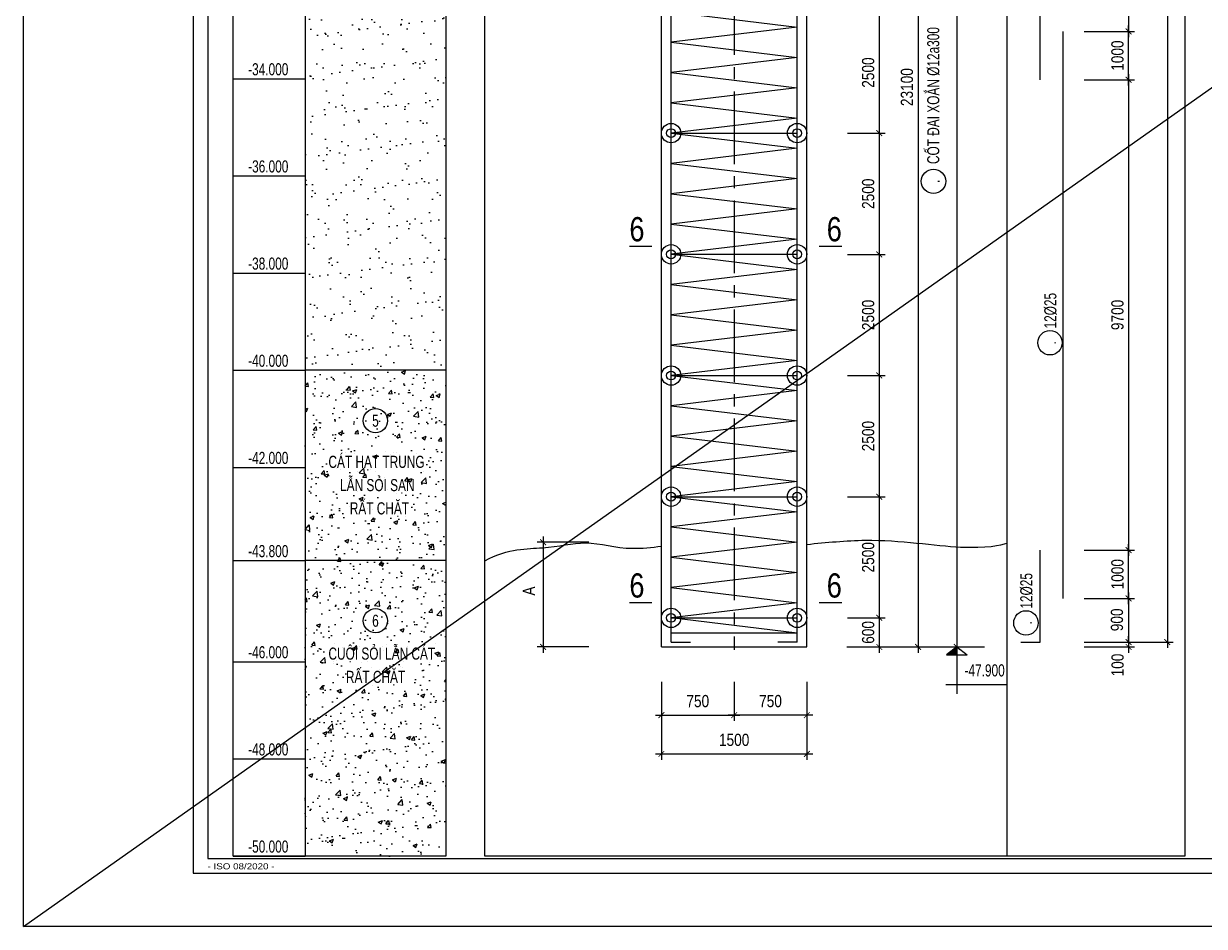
# Model space of a CAD drawing. Extents: x 171424 to 249266, y 74893 to 149166.
# Drawn here: x 193967 to 200056, y 74893 to 79549 of the extents above; entities that cross this region are included whole.
import ezdxf
from ezdxf.enums import TextEntityAlignment as Align

# ---------------------------------------------------------------- set-up
doc = ezdxf.new("R2010")
doc.units = 0
doc.header["$LTSCALE"] = 500
doc.header["$MEASUREMENT"] = 0
doc.header["$PDMODE"] = 3
doc.linetypes.add('CENTER2', pattern=[1.125, 0.75, -0.125, 0.125, -0.125])
doc.layers.get('0').update_dxf_attribs({"linetype": 'CONTINUOUS'})
doc.layers.get('DEFPOINTS').update_dxf_attribs({"linetype": 'CONTINUOUS'})
for name, color, linetype in [('01.CDC.AXIS', 160, 'CENTER2'), ('02.CDC.DIM', 1, 'CONTINUOUS'), ('03.CDC.BORDER', 3, 'CONTINUOUS'), ('05.CDC.STEEL', 4, 'CONTINUOUS'), ('06.CDC.TEXT', 2, 'CONTINUOUS'), ('10.CDC.HATCH', 9, 'CONTINUOUS'), ('11.CDC.NOTE', 8, 'CONTINUOUS'), ('CDC -TEXT KHUNG', 7, 'CONTINUOUS'), ('CDC-KHUNGTEN', 7, 'CONTINUOUS'), ('CDC.10.HATCH', 9, 'CONTINUOUS')]:
    doc.layers.add(name, color=color, linetype=linetype)
doc.layers.add('KCS_Plotter', color=11, linetype='CONTINUOUS', plot=False)
doc.styles.add('ARIAL', font='arial.ttf', dxfattribs={"width": 0.8})
doc.styles.add('KT CDC', font='arial.ttf', dxfattribs={"width": 0.85, "height": 200})
doc.dimstyles.new('DIM100-25', dxfattribs={"dimtxt": 63, "dimasz": 30, "dimexe": 30, "dimexo": 0, "dimgap": 25, "dimtad": 1, "dimdec": 0, "dimlfac": 4, "dimzin": 0, "dimdsep": 46, "dimtxsty": 'ARIAL', "dimblk": 'ARCHTICK', "dimblk1": 'ARCHTICK', "dimblk2": 'D', "dimcen": 0, "dimdle": 30, "dimclrd": 1, "dimclre": 1, "dimclrt": 2, "dimadec": 0, "dimazin": 0, "dimtfac": 1, "dimtdec": 0, "dimtix": 1, "dimtofl": 0, "dimtmove": 2, "dimatfit": 3, "dimldrblk": 'ARCHTICK', "dimfxl": 1, "dimtolj": 1, "dimtzin": 0, "dimarcsym": 0})
doc.dimstyles.new('DIM100-50', dxfattribs={"dimtxt": 63, "dimasz": 30, "dimexe": 30, "dimexo": 0, "dimgap": 40, "dimtad": 1, "dimdec": 0, "dimlfac": 2, "dimzin": 0, "dimdsep": 46, "dimtxsty": 'ARIAL', "dimblk": 'ARCHTICK', "dimcen": 0, "dimdle": 30, "dimclrd": 1, "dimclre": 1, "dimclrt": 2, "dimadec": 0, "dimazin": 0, "dimtfac": 1, "dimtdec": 0, "dimtix": 1, "dimtofl": 0, "dimtmove": 2, "dimatfit": 3, "dimldrblk": 'ARCHTICK', "dimfxl": 1, "dimtolj": 1, "dimtzin": 0, "dimarcsym": 0})
pattern_1 = [(37.5, (112749.13, -50296.01), (-5.03947, 154.1459), [0, -121.6, 0, -136, 0, -130]), (7.5, (112749.13, -50296.01), (141.58214, 225.77169), [0, -65.6, 0, -109.6, 0, -42]), (327.5, (112650.73, -50296.01), (249.13135, 0.45272), [0, -40, 0, -144, 0, -188]), (317.5, (112650.73, -50296), (240.49013, 70.21405), [0, -20, 0, -94.4, 0, -108])]
pattern_2 = [(50, (112749.13, -50296.01), (215.17805, -18.82564), [22.5, -247.5]), (355, (112749.13, -50296), (-41.6254, 225.65764), [18, -198]), (100.4514, (112767.06, -50297.58), (173.55281, 206.83186), [19.12206, -210.34263]), (46.1842, (112749.13, -50236), (320.1723, -49.6557), [33.75, -371.25]), (96.6356, (112775.8, -50240.15), (280.3988, 292.23536), [28.6831, -315.5139]), (351.1842, (112749.13, -50236), (280.3986, 292.2356), [27, -297]), (21, (112779.13, -50251.01), (179.07212, -120.78567), [22.5, -247.5]), (326, (112779.13, -50251), (72.9946, 217.545), [18, -198]), (71.4514, (112794.05, -50261.08), (252.0668, 96.75915), [19.12206, -210.34263]), (37.5, (112749.126, -50296.01), (3.647957, 99.868156), [0, -195.6, 0, -201, 0, -198.75]), (7.5, (112749.13, -50296.01), (78.92086, 118.32351), [0, -114.6, 0, -191.1, 0, -75.75]), (327.5, (112682.226, -50296.01), (160.14673, -6.76646), [0, -75, 0, -234, 0, -310.5]), (317.5, (112652.23, -50296.01), (174.95585, 30.0315), [0, -97.5, 0, -155.4, 0, -220.5])]

# ---------------------------------------------------------------- blocks, each defined once
blk = doc.blocks.new('_ArchTick')
at = {"color": 0, "linetype": 'ByBlock', "const_width": 0.15}
blk.add_lwpolyline([(-0.5, -0.5), (0.5, 0.5)], dxfattribs=at)
blk = doc.blocks.new('*D217')
at = {"layer": '02.CDC.DIM', "color": 1, "lineweight": -2, "transparency": 16777216}
for p, q in [((197256.1, 75990.7), (197256.1, 75752.5)), ((198006.1, 75990.7), (198006.1, 75752.5)), ((197226.1, 75782.5), (198036.1, 75782.5))]:
    blk.add_line(p, q, dxfattribs=at)
at = {"layer": 'DEFPOINTS', "color": 0, "transparency": 16777216}
for p in [(197256.1, 75990.7), (198006.1, 75990.7), (198006.1, 75782.5)]:
    blk.add_point(p, dxfattribs=at)
at = {"layer": '02.CDC.DIM', "color": 1, "lineweight": -2, "transparency": 16777216, "xscale": 30, "yscale": 30, "zscale": 30, "rotation": 180}
blk.add_blockref('_ArchTick', (197256.1, 75782.5), dxfattribs=at)
at = {"layer": '02.CDC.DIM', "color": 1, "lineweight": -2, "transparency": 16777216, "xscale": 30, "yscale": 30, "zscale": 30}
blk.add_blockref('_ArchTick', (198006.1, 75782.5), dxfattribs=at)
at = {"layer": '02.CDC.DIM', "color": 2, "transparency": 16777216, "insert": (197631.1, 75854.6), "char_height": 63, "attachment_point": 5, "style": 'ARIAL'}
blk.add_mtext('\\A1;1500', dxfattribs=at)
blk = doc.blocks.new('*D218')
at = {"layer": '02.CDC.DIM', "color": 1, "lineweight": -2, "transparency": 16777216}
for p, q in [((197256.1, 76154.5), (197256.1, 75952.5)), ((197631.1, 76154.5), (197631.1, 75952.5)), ((197226.1, 75982.5), (197661.1, 75982.5))]:
    blk.add_line(p, q, dxfattribs=at)
at = {"layer": 'DEFPOINTS', "color": 0, "transparency": 16777216}
for p in [(197256.1, 76154.5), (197631.1, 76154.5), (197631.1, 75982.5)]:
    blk.add_point(p, dxfattribs=at)
at = {"layer": '02.CDC.DIM', "color": 1, "lineweight": -2, "transparency": 16777216, "xscale": 30, "yscale": 30, "zscale": 30, "rotation": 180}
blk.add_blockref('_ArchTick', (197256.1, 75982.5), dxfattribs=at)
at = {"layer": '02.CDC.DIM', "color": 1, "lineweight": -2, "transparency": 16777216, "xscale": 30, "yscale": 30, "zscale": 30}
blk.add_blockref('_ArchTick', (197631.1, 75982.5), dxfattribs=at)
at = {"layer": '02.CDC.DIM', "color": 2, "transparency": 16777216, "insert": (197443.6, 76054.6), "char_height": 63, "attachment_point": 5, "style": 'ARIAL'}
blk.add_mtext('\\A1;750', dxfattribs=at)
blk = doc.blocks.new('*D219')
at = {"layer": '02.CDC.DIM', "color": 1, "lineweight": -2, "transparency": 16777216}
for p, q in [((197631.1, 76154.5), (197631.1, 75952.5)), ((198006.1, 76154.5), (198006.1, 75952.5)), ((198036.1, 75982.5), (197601.1, 75982.5))]:
    blk.add_line(p, q, dxfattribs=at)
at = {"layer": 'DEFPOINTS', "color": 0, "transparency": 16777216}
for p in [(197631.1, 76154.5), (198006.1, 76154.5), (197631.1, 75982.5)]:
    blk.add_point(p, dxfattribs=at)
at = {"layer": '02.CDC.DIM', "color": 1, "lineweight": -2, "transparency": 16777216, "xscale": 30, "yscale": 30, "zscale": 30, "rotation": 180}
blk.add_blockref('_ArchTick', (197631.1, 75982.5), dxfattribs=at)
at = {"layer": '02.CDC.DIM', "color": 1, "lineweight": -2, "transparency": 16777216, "xscale": 30, "yscale": 30, "zscale": 30}
blk.add_blockref('_ArchTick', (198006.1, 75982.5), dxfattribs=at)
at = {"layer": '02.CDC.DIM', "color": 2, "transparency": 16777216, "insert": (197818.6, 76054.6), "char_height": 63, "attachment_point": 5, "style": 'ARIAL'}
blk.add_mtext('\\A1;750', dxfattribs=at)
blk = doc.blocks.new('*D220')
at = {"layer": '02.CDC.DIM', "color": 1, "lineweight": -2, "transparency": 16777216}
for p, q in [((196646, 76904.6), (196646, 76304.2)), ((196881.8, 76874.6), (196616, 76874.6)), ((196881.8, 76334.2), (196616, 76334.2))]:
    blk.add_line(p, q, dxfattribs=at)
at = {"layer": 'DEFPOINTS', "color": 0, "transparency": 16777216}
for p in [(196881.8, 76874.6), (196646, 76334.2), (196881.8, 76334.2)]:
    blk.add_point(p, dxfattribs=at)
at = {"layer": '02.CDC.DIM', "color": 1, "lineweight": -2, "transparency": 16777216, "xscale": 30, "yscale": 30, "zscale": 30}
for p, rotation in [((196646, 76874.6), 90), ((196646, 76334.2), 270)]:
    blk.add_blockref('_ArchTick', p, dxfattribs=dict(at, rotation=rotation))
at = {"layer": '02.CDC.DIM', "color": 2, "transparency": 16777216, "insert": (196572.6, 76622.6), "char_height": 63, "attachment_point": 5, "rotation": 90, "style": 'ARIAL'}
blk.add_mtext('\\A1;A', dxfattribs=at)
blk = doc.blocks.new('D')
at = {"layer": '02.CDC.DIM'}
for p, q in [((-50, -50), (50, 50)), ((-86.75, 0), (86.75, 0))]:
    blk.add_line(p, q, dxfattribs=at)
blk = doc.blocks.new('*D221')
at = {"layer": '02.CDC.DIM', "color": 1, "lineweight": -2, "transparency": 16777216}
for p, q in [((198779.5, 87814.2), (198779.5, 76304.2)), ((198212.3, 87784.2), (198809.5, 87784.2)), ((198212.3, 76334.2), (198809.5, 76334.2))]:
    blk.add_line(p, q, dxfattribs=at)
at = {"layer": 'DEFPOINTS', "color": 0, "transparency": 16777216}
for p in [(198212.3, 87784.2), (198212.3, 76334.2), (198779.5, 76334.2)]:
    blk.add_point(p, dxfattribs=at)
at = {"layer": '02.CDC.DIM', "color": 1, "lineweight": -2, "transparency": 16777216, "xscale": 30, "yscale": 30, "zscale": 30}
for p, rotation in [((198779.5, 87784.2), 90), ((198779.5, 76334.2), 270)]:
    blk.add_blockref('_ArchTick', p, dxfattribs=dict(at, rotation=rotation))
at = {"layer": '02.CDC.DIM', "color": 2, "transparency": 16777216, "insert": (198722.3, 82059.2), "char_height": 63, "attachment_point": 5, "rotation": 90, "style": 'ARIAL'}
blk.add_mtext('\\A1;45800', dxfattribs=at)
blk = doc.blocks.new('*D232')
at = {"layer": '02.CDC.DIM', "color": 1, "lineweight": -2, "transparency": 16777216}
for p, q in [((198214.8, 79609.2), (198409.5, 79609.2)), ((198379.5, 79639.2), (198379.5, 78954.2)), ((198214.8, 78984.2), (198409.5, 78984.2))]:
    blk.add_line(p, q, dxfattribs=at)
at = {"layer": 'DEFPOINTS', "color": 0, "transparency": 16777216}
for p in [(198214.8, 79609.2), (198214.8, 78984.2), (198379.5, 78984.2)]:
    blk.add_point(p, dxfattribs=at)
at = {"layer": '02.CDC.DIM', "color": 1, "lineweight": -2, "transparency": 16777216, "xscale": 30, "yscale": 30, "zscale": 30}
for p, rotation in [((198379.5, 79609.2), 90), ((198379.5, 78984.2), 270)]:
    blk.add_blockref('_ArchTick', p, dxfattribs=dict(at, rotation=rotation))
at = {"layer": '02.CDC.DIM', "color": 2, "transparency": 16777216, "insert": (198322.3, 79296.7), "char_height": 63, "attachment_point": 5, "rotation": 90, "style": 'ARIAL'}
blk.add_mtext('\\A1;2500', dxfattribs=at)
blk = doc.blocks.new('*D233')
at = {"layer": '02.CDC.DIM', "color": 1, "lineweight": -2, "transparency": 16777216}
for p, q in [((198214.8, 78984.2), (198409.5, 78984.2)), ((198379.5, 79014.2), (198379.5, 78329.2)), ((198214.8, 78359.2), (198409.5, 78359.2))]:
    blk.add_line(p, q, dxfattribs=at)
at = {"layer": 'DEFPOINTS', "color": 0, "transparency": 16777216}
for p in [(198214.8, 78984.2), (198214.8, 78359.2), (198379.5, 78359.2)]:
    blk.add_point(p, dxfattribs=at)
at = {"layer": '02.CDC.DIM', "color": 1, "lineweight": -2, "transparency": 16777216, "xscale": 30, "yscale": 30, "zscale": 30}
for p, rotation in [((198379.5, 78984.2), 90), ((198379.5, 78359.2), 270)]:
    blk.add_blockref('_ArchTick', p, dxfattribs=dict(at, rotation=rotation))
at = {"layer": '02.CDC.DIM', "color": 2, "transparency": 16777216, "insert": (198322.3, 78671.7), "char_height": 63, "attachment_point": 5, "rotation": 90, "style": 'ARIAL'}
blk.add_mtext('\\A1;2500', dxfattribs=at)
blk = doc.blocks.new('*D234')
at = {"layer": '02.CDC.DIM', "color": 1, "lineweight": -2, "transparency": 16777216}
for p, q in [((198379.5, 78389.2), (198379.5, 77704.2)), ((198214.8, 78359.2), (198409.5, 78359.2)), ((198214.8, 77734.2), (198409.5, 77734.2))]:
    blk.add_line(p, q, dxfattribs=at)
at = {"layer": 'DEFPOINTS', "color": 0, "transparency": 16777216}
for p in [(198214.8, 78359.2), (198214.8, 77734.2), (198379.5, 77734.2)]:
    blk.add_point(p, dxfattribs=at)
at = {"layer": '02.CDC.DIM', "color": 1, "lineweight": -2, "transparency": 16777216, "xscale": 30, "yscale": 30, "zscale": 30}
for p, rotation in [((198379.5, 78359.2), 90), ((198379.5, 77734.2), 270)]:
    blk.add_blockref('_ArchTick', p, dxfattribs=dict(at, rotation=rotation))
at = {"layer": '02.CDC.DIM', "color": 2, "transparency": 16777216, "insert": (198322.3, 78046.7), "char_height": 63, "attachment_point": 5, "rotation": 90, "style": 'ARIAL'}
blk.add_mtext('\\A1;2500', dxfattribs=at)
blk = doc.blocks.new('*D235')
at = {"layer": '02.CDC.DIM', "color": 1, "lineweight": -2, "transparency": 16777216}
for p, q in [((198379.5, 77764.2), (198379.5, 77079.2)), ((198214.8, 77734.2), (198409.5, 77734.2)), ((198214.8, 77109.2), (198409.5, 77109.2))]:
    blk.add_line(p, q, dxfattribs=at)
at = {"layer": 'DEFPOINTS', "color": 0, "transparency": 16777216}
for p in [(198214.8, 77734.2), (198214.8, 77109.2), (198379.5, 77109.2)]:
    blk.add_point(p, dxfattribs=at)
at = {"layer": '02.CDC.DIM', "color": 1, "lineweight": -2, "transparency": 16777216, "xscale": 30, "yscale": 30, "zscale": 30}
for p, rotation in [((198379.5, 77734.2), 90), ((198379.5, 77109.2), 270)]:
    blk.add_blockref('_ArchTick', p, dxfattribs=dict(at, rotation=rotation))
at = {"layer": '02.CDC.DIM', "color": 2, "transparency": 16777216, "insert": (198322.3, 77421.7), "char_height": 63, "attachment_point": 5, "rotation": 90, "style": 'ARIAL'}
blk.add_mtext('\\A1;2500', dxfattribs=at)
blk = doc.blocks.new('*D236')
at = {"layer": '02.CDC.DIM', "color": 1, "lineweight": -2, "transparency": 16777216}
for p, q in [((198214.8, 77109.2), (198409.5, 77109.2)), ((198379.5, 77139.2), (198379.5, 76454.2)), ((198214.8, 76484.2), (198409.5, 76484.2))]:
    blk.add_line(p, q, dxfattribs=at)
at = {"layer": 'DEFPOINTS', "color": 0, "transparency": 16777216}
for p in [(198214.8, 77109.2), (198214.8, 76484.2), (198379.5, 76484.2)]:
    blk.add_point(p, dxfattribs=at)
at = {"layer": '02.CDC.DIM', "color": 1, "lineweight": -2, "transparency": 16777216, "xscale": 30, "yscale": 30, "zscale": 30}
for p, rotation in [((198379.5, 77109.2), 90), ((198379.5, 76484.2), 270)]:
    blk.add_blockref('_ArchTick', p, dxfattribs=dict(at, rotation=rotation))
at = {"layer": '02.CDC.DIM', "color": 2, "transparency": 16777216, "insert": (198322.3, 76796.7), "char_height": 63, "attachment_point": 5, "rotation": 90, "style": 'ARIAL'}
blk.add_mtext('\\A1;2500', dxfattribs=at)
blk = doc.blocks.new('*D238')
at = {"layer": '02.CDC.DIM', "color": 1, "lineweight": -2, "transparency": 16777216}
for p, q in [((198579.5, 82139.2), (198579.5, 76304.2)), ((198214.8, 82109.2), (198609.5, 82109.2)), ((198212.3, 76334.2), (198609.5, 76334.2))]:
    blk.add_line(p, q, dxfattribs=at)
at = {"layer": 'DEFPOINTS', "color": 0, "transparency": 16777216}
for p in [(198214.8, 82109.2), (198212.3, 76334.2), (198579.5, 76334.2)]:
    blk.add_point(p, dxfattribs=at)
at = {"layer": '02.CDC.DIM', "color": 1, "lineweight": -2, "transparency": 16777216, "xscale": 30, "yscale": 30, "zscale": 30}
for p, rotation in [((198579.5, 82109.2), 90), ((198579.5, 76334.2), 270)]:
    blk.add_blockref('_ArchTick', p, dxfattribs=dict(at, rotation=rotation))
at = {"layer": '02.CDC.DIM', "color": 2, "transparency": 16777216, "insert": (198522.3, 79221.7), "char_height": 63, "attachment_point": 5, "rotation": 90, "style": 'ARIAL'}
blk.add_mtext('\\A1;23100', dxfattribs=at)
blk = doc.blocks.new('*D241')
at = {"layer": '02.CDC.DIM', "color": 1, "lineweight": -2, "transparency": 16777216}
for p, q in [((199435.5, 87934.2), (199895.1, 87934.2)), ((199865.1, 87964.2), (199865.1, 76329.2)), ((199435.5, 76359.2), (199895.1, 76359.2))]:
    blk.add_line(p, q, dxfattribs=at)
at = {"layer": 'DEFPOINTS', "color": 0, "transparency": 16777216}
for p in [(199435.5, 87934.2), (199435.5, 76359.2), (199865.1, 76359.2)]:
    blk.add_point(p, dxfattribs=at)
at = {"layer": '02.CDC.DIM', "color": 1, "lineweight": -2, "transparency": 16777216, "xscale": 30, "yscale": 30, "zscale": 30}
for p, rotation in [((199865.1, 87934.2), 90), ((199865.1, 76359.2), 270)]:
    blk.add_blockref('_ArchTick', p, dxfattribs=dict(at, rotation=rotation))
at = {"layer": '02.CDC.DIM', "color": 2, "transparency": 16777216, "insert": (199807.9, 82146.7), "char_height": 63, "attachment_point": 5, "rotation": 90, "style": 'ARIAL'}
blk.add_mtext('\\A1;46300', dxfattribs=at)
blk = doc.blocks.new('*D242')
at = {"layer": '02.CDC.DIM', "color": 1, "lineweight": -2, "transparency": 16777216}
for p, q in [((199665.1, 81964.2), (199665.1, 79479.2)), ((199435.5, 81934.2), (199695.1, 81934.2)), ((199435.5, 79509.2), (199695.1, 79509.2))]:
    blk.add_line(p, q, dxfattribs=at)
at = {"layer": 'DEFPOINTS', "color": 0, "transparency": 16777216}
for p in [(199435.5, 81934.2), (199435.5, 79509.2), (199665.1, 79509.2)]:
    blk.add_point(p, dxfattribs=at)
at = {"layer": '02.CDC.DIM', "color": 1, "lineweight": -2, "transparency": 16777216, "xscale": 30, "yscale": 30, "zscale": 30}
for p, rotation in [((199665.1, 81934.2), 90), ((199665.1, 79509.2), 270)]:
    blk.add_blockref('_ArchTick', p, dxfattribs=dict(at, rotation=rotation))
at = {"layer": '02.CDC.DIM', "color": 2, "transparency": 16777216, "insert": (199607.9, 80721.7), "char_height": 63, "attachment_point": 5, "rotation": 90, "style": 'ARIAL'}
blk.add_mtext('\\A1;9700', dxfattribs=at)
blk = doc.blocks.new('*D247')
at = {"layer": '02.CDC.DIM', "color": 1, "lineweight": -2, "transparency": 16777216}
for p, q in [((199435.5, 76359.2), (199695.1, 76359.2)), ((199665.1, 76359.2), (199665.1, 76389.2)), ((199435.5, 76334.2), (199695.1, 76334.2)), ((199665.1, 76334.2), (199665.1, 76304.2))]:
    blk.add_line(p, q, dxfattribs=at)
at = {"layer": 'DEFPOINTS', "color": 0, "transparency": 16777216}
for p in [(199435.5, 76359.2), (199665.1, 76359.2), (199435.5, 76334.2)]:
    blk.add_point(p, dxfattribs=at)
at = {"layer": '02.CDC.DIM', "color": 1, "lineweight": -2, "transparency": 16777216, "xscale": 30, "yscale": 30, "zscale": 30}
for p, rotation in [((199665.1, 76359.2), 270), ((199665.1, 76334.2), 90)]:
    blk.add_blockref('_ArchTick', p, dxfattribs=dict(at, rotation=rotation))
at = {"layer": '02.CDC.DIM', "color": 2, "transparency": 16777216, "insert": (199608.6, 76241), "char_height": 63, "attachment_point": 5, "rotation": 90, "style": 'ARIAL'}
blk.add_mtext('\\A1;100', dxfattribs=at)
blk = doc.blocks.new('*D249')
at = {"layer": '02.CDC.DIM', "color": 1, "lineweight": -2, "transparency": 16777216}
for p, q in [((199665.1, 79229.2), (199665.1, 79539.2)), ((199435.5, 79509.2), (199695.1, 79509.2)), ((199435.5, 79259.2), (199695.1, 79259.2))]:
    blk.add_line(p, q, dxfattribs=at)
at = {"layer": 'DEFPOINTS', "color": 0, "transparency": 16777216}
for p in [(199435.5, 79509.2), (199665.1, 79509.2), (199435.5, 79259.2)]:
    blk.add_point(p, dxfattribs=at)
at = {"layer": '02.CDC.DIM', "color": 1, "lineweight": -2, "transparency": 16777216, "xscale": 30, "yscale": 30, "zscale": 30}
for p, rotation in [((199665.1, 79509.2), 90), ((199665.1, 79259.2), 270)]:
    blk.add_blockref('_ArchTick', p, dxfattribs=dict(at, rotation=rotation))
at = {"layer": '02.CDC.DIM', "color": 2, "transparency": 16777216, "insert": (199607.9, 79384.2), "char_height": 63, "attachment_point": 5, "rotation": 90, "style": 'ARIAL'}
blk.add_mtext('\\A1;1000', dxfattribs=at)
blk = doc.blocks.new('*D250')
at = {"layer": '02.CDC.DIM', "color": 1, "lineweight": -2, "transparency": 16777216}
for p, q in [((199665.1, 76614.2), (199665.1, 76329.2)), ((199435.5, 76584.2), (199695.1, 76584.2)), ((199435.5, 76359.2), (199695.1, 76359.2))]:
    blk.add_line(p, q, dxfattribs=at)
at = {"layer": 'DEFPOINTS', "color": 0, "transparency": 16777216}
for p in [(199435.5, 76584.2), (199435.5, 76359.2), (199665.1, 76359.2)]:
    blk.add_point(p, dxfattribs=at)
at = {"layer": '02.CDC.DIM', "color": 1, "lineweight": -2, "transparency": 16777216, "xscale": 30, "yscale": 30, "zscale": 30}
for p, rotation in [((199665.1, 76584.2), 90), ((199665.1, 76359.2), 270)]:
    blk.add_blockref('_ArchTick', p, dxfattribs=dict(at, rotation=rotation))
at = {"layer": '02.CDC.DIM', "color": 2, "transparency": 16777216, "insert": (199605.3, 76474.1), "char_height": 63, "attachment_point": 5, "rotation": 90, "style": 'ARIAL'}
blk.add_mtext('\\A1;900', dxfattribs=at)
blk = doc.blocks.new('*D253')
at = {"layer": '02.CDC.DIM', "color": 1, "lineweight": -2, "transparency": 16777216}
for p, q in [((198214.8, 76484.2), (198409.5, 76484.2)), ((198379.5, 76514.2), (198379.5, 76304.2)), ((198212.3, 76334.2), (198409.5, 76334.2))]:
    blk.add_line(p, q, dxfattribs=at)
at = {"layer": 'DEFPOINTS', "color": 0, "transparency": 16777216}
for p in [(198214.8, 76484.2), (198212.3, 76334.2), (198379.5, 76334.2)]:
    blk.add_point(p, dxfattribs=at)
at = {"layer": '02.CDC.DIM', "color": 1, "lineweight": -2, "transparency": 16777216, "xscale": 30, "yscale": 30, "zscale": 30}
for p, rotation in [((198379.5, 76484.2), 90), ((198379.5, 76334.2), 270)]:
    blk.add_blockref('_ArchTick', p, dxfattribs=dict(at, rotation=rotation))
at = {"layer": '02.CDC.DIM', "color": 2, "transparency": 16777216, "insert": (198322.3, 76409.2), "char_height": 63, "attachment_point": 5, "rotation": 90, "style": 'ARIAL'}
blk.add_mtext('\\A1;600', dxfattribs=at)
blk = doc.blocks.new('*D255')
at = {"layer": '02.CDC.DIM', "color": 1, "lineweight": -2, "transparency": 16777216}
for p, q in [((199665.1, 79289.2), (199665.1, 76804.2)), ((199435.5, 79259.2), (199695.1, 79259.2)), ((199435.5, 76834.2), (199695.1, 76834.2))]:
    blk.add_line(p, q, dxfattribs=at)
at = {"layer": 'DEFPOINTS', "color": 0, "transparency": 16777216}
for p in [(199435.5, 79259.2), (199435.5, 76834.2), (199665.1, 76834.2)]:
    blk.add_point(p, dxfattribs=at)
at = {"layer": '02.CDC.DIM', "color": 1, "lineweight": -2, "transparency": 16777216, "xscale": 30, "yscale": 30, "zscale": 30}
for p, rotation in [((199665.1, 79259.2), 90), ((199665.1, 76834.2), 270)]:
    blk.add_blockref('_ArchTick', p, dxfattribs=dict(at, rotation=rotation))
at = {"layer": '02.CDC.DIM', "color": 2, "transparency": 16777216, "insert": (199607.9, 78046.7), "char_height": 63, "attachment_point": 5, "rotation": 90, "style": 'ARIAL'}
blk.add_mtext('\\A1;9700', dxfattribs=at)
blk = doc.blocks.new('*D256')
at = {"layer": '02.CDC.DIM', "color": 1, "lineweight": -2, "transparency": 16777216}
for p, q in [((199665.1, 76554.2), (199665.1, 76864.2)), ((199435.5, 76834.2), (199695.1, 76834.2)), ((199435.5, 76584.2), (199695.1, 76584.2))]:
    blk.add_line(p, q, dxfattribs=at)
at = {"layer": 'DEFPOINTS', "color": 0, "transparency": 16777216}
for p in [(199435.5, 76834.2), (199665.1, 76834.2), (199435.5, 76584.2)]:
    blk.add_point(p, dxfattribs=at)
at = {"layer": '02.CDC.DIM', "color": 1, "lineweight": -2, "transparency": 16777216, "xscale": 30, "yscale": 30, "zscale": 30}
for p, rotation in [((199665.1, 76834.2), 90), ((199665.1, 76584.2), 270)]:
    blk.add_blockref('_ArchTick', p, dxfattribs=dict(at, rotation=rotation))
at = {"layer": '02.CDC.DIM', "color": 2, "transparency": 16777216, "insert": (199607.9, 76709.2), "char_height": 63, "attachment_point": 5, "rotation": 90, "style": 'ARIAL'}
blk.add_mtext('\\A1;1000', dxfattribs=at)
blk = doc.blocks.new('KHUNG A1')
at = {"layer": 'CDC-KHUNGTEN'}
blk.add_lwpolyline([(10366.22, 712.17), (10366.22, 1278.17), (9655.22, 1278.17), (9655.22, 712.17)], close=True, dxfattribs=at)
at = {"layer": 'CDC.10.HATCH', "color": 8}
blk.add_lwpolyline([(9652.22, 709.17), (10447.22, 709.17), (10447.22, 1281.17), (9652.22, 1281.17)], close=True, dxfattribs=at)
at = {"layer": 'DEFPOINTS', "color": 1}
blk.add_lwpolyline([(9617.22, 698.17), (9617.22, 1292.17), (10458.22, 1292.17), (10458.22, 698.17), (9617.22, 698.17)], close=True, dxfattribs=at)
at = {"layer": 'CDC -TEXT KHUNG', "color": 6, "style": 'KT CDC', "width": 1.15}
blk.add_text('- ISO 08/2020 -', height=1.2569, dxfattribs=at).set_placement((9655.16, 709.94))

msp = doc.modelspace()

# ---------------------------------------------------------------- hatches: boundary and pattern name
at = {"layer": '10.CDC.HATCH'}
h = msp.add_hatch(dxfattribs=at)
h.set_pattern_fill('AR-SAND', color=256, scale=80, style=0)
h.set_pattern_definition(pattern_1)
h.paths.add_polyline_path([(195418.23, 77761.52), (196144.69, 77761.52), (196144.69, 82271.74), (195418.23, 82271.74)])
h.paths.add_polyline_path([(195748.84, 81864.61), (195814.08, 81864.61), (195814.08, 81958.36), (195748.84, 81958.36)], flags=24)
h.paths.add_polyline_path([(195576.07, 81587.24), (195939.3, 81587.24), (195939.3, 81725.43), (195576.07, 81725.43)], flags=24)
h.paths.add_polyline_path([(195526.07, 81707.24), (195986.38, 81707.24), (195986.38, 81845.43), (195526.07, 81845.43)], flags=24)
h = msp.add_hatch(dxfattribs=at)
h.set_pattern_fill('AR-CONC', color=256, scale=30, style=0)
h.set_pattern_definition(pattern_2)
h.paths.add_polyline_path([(195418.23, 77761.52), (195418.23, 76779.69), (196144.69, 76779.69), (196144.69, 77761.52)])
h.paths.add_polyline_path([(195626.08, 76980.87), (195977.71, 76980.87), (195977.71, 77119), (195626.08, 77119)], flags=24)
h.paths.add_polyline_path([(195576.07, 77100.85), (196005.94, 77100.85), (196005.94, 77239.05), (195576.07, 77239.05)], flags=24)
h.paths.add_polyline_path([(195748.78, 77453.27), (195814.13, 77453.27), (195814.13, 77547.34), (195748.78, 77547.34)], flags=24)
h.paths.add_polyline_path([(195516.07, 77220.85), (196057.85, 77220.85), (196057.85, 77359.05), (195516.07, 77359.05)], flags=24)
h = msp.add_hatch(dxfattribs=at)
h.set_pattern_fill('AR-SAND', color=256, scale=80, style=0)
h.set_pattern_definition(pattern_1)
h.paths.add_polyline_path([(195418.23, 77761.52), (195418.23, 76779.69), (196144.69, 76779.69), (196144.69, 77761.52)])
h.paths.add_polyline_path([(195626.08, 76980.87), (195977.71, 76980.87), (195977.71, 77119), (195626.08, 77119)], flags=24)
h.paths.add_polyline_path([(195576.07, 77100.85), (196005.94, 77100.85), (196005.94, 77239.05), (195576.07, 77239.05)], flags=24)
h.paths.add_polyline_path([(195748.78, 77453.27), (195814.13, 77453.27), (195814.13, 77547.34), (195748.78, 77547.34)], flags=24)
h.paths.add_polyline_path([(195516.07, 77220.85), (196057.85, 77220.85), (196057.85, 77359.05), (195516.07, 77359.05)], flags=24)
h = msp.add_hatch(dxfattribs=at)
h.set_pattern_fill('AR-CONC', color=256, scale=30, style=0)
h.set_pattern_definition(pattern_2)
h.paths.add_polyline_path([(196144.69, 76779.69), (195418.23, 76779.69), (195418.23, 75255.83), (196144.69, 75255.83)])
h.paths.add_polyline_path([(195748.51, 76421.16), (195814.41, 76421.16), (195814.41, 76516.89), (195748.51, 76516.89)], flags=24)
h.paths.add_polyline_path([(195606.08, 76111.68), (195957.71, 76111.68), (195957.71, 76249.81), (195606.08, 76249.81)], flags=24)
h.paths.add_polyline_path([(195516.07, 76231.67), (196112.29, 76231.67), (196112.29, 76369.86), (195516.07, 76369.86)], flags=24)
h = msp.add_hatch(dxfattribs=at)
h.set_pattern_fill('AR-SAND', color=256, scale=80, style=0)
h.set_pattern_definition(pattern_1)
h.paths.add_polyline_path([(195418.23, 75255.83), (196144.69, 75255.83), (196144.69, 76779.69), (195418.23, 76779.69)])
h.paths.add_polyline_path([(195748.51, 76421.16), (195814.41, 76421.16), (195814.41, 76516.89), (195748.51, 76516.89)], flags=24)
h.paths.add_polyline_path([(195606.08, 76111.68), (195957.71, 76111.68), (195957.71, 76249.81), (195606.08, 76249.81)], flags=24)
h.paths.add_polyline_path([(195516.07, 76231.67), (196112.29, 76231.67), (196112.29, 76369.86), (195516.07, 76369.86)], flags=24)

# ---------------------------------------------------------------- linework, layer by layer
at = {"layer": '01.CDC.AXIS'}
msp.add_line((197631.06, 88199.9), (197631.06, 76319.24), dxfattribs=at)
at = {"layer": '03.CDC.BORDER'}
for p, q in [((195418.23, 89355.41), (195418.23, 75255.83)), ((199037.42, 88895.41), (199037.42, 75255.83)), ((199955.93, 88895.41), (199955.93, 75255.83)), ((197256.06, 78984.24), (197256.06, 79609.24)), ((198006.06, 78984.24), (198006.06, 79609.24)), ((195047.17, 79264.93), (195418.23, 79264.93)), ((197256.06, 78359.24), (197256.06, 78984.24)), ((198006.06, 78359.24), (198006.06, 78984.24)), ((195047.17, 78763.79), (195418.23, 78763.79)), ((197256.06, 77734.24), (197256.06, 78359.24)), ((198006.06, 77734.24), (198006.06, 78359.24)), ((195047.17, 78262.65), (195418.23, 78262.65)), ((195047.17, 77761.52), (195418.23, 77761.52)), ((196144.69, 77761.52), (195418.23, 77761.52)), ((197256.06, 77109.24), (197256.06, 77734.24)), ((198006.06, 77109.24), (198006.06, 77734.24)), ((195047.17, 77260.38), (195418.23, 77260.38)), ((197256.06, 76484.24), (197256.06, 77109.24)), ((198006.06, 76484.24), (198006.06, 77109.24)), ((195047.17, 76779.69), (195418.23, 76779.69)), ((196144.69, 76779.69), (195418.23, 76779.69)), ((197256.06, 76334.24), (197256.06, 76484.24)), ((198006.06, 76334.24), (198006.06, 76484.24)), ((197256.06, 76334.24), (198006.06, 76334.24)), ((195047.17, 76258.11), (195418.23, 76258.11)), ((195047.17, 75756.97), (195418.23, 75756.97)), ((195047.17, 75255.83), (195418.23, 75255.83))]:
    msp.add_line(p, q, dxfattribs=at)
for points in [[(195047.17, 89355.41), (196144.69, 89355.41), (196144.69, 75255.83), (195047.17, 75255.83)], [(196344.69, 89355.41), (199955.93, 89355.41), (199955.93, 75255.83), (196344.69, 75255.83)]]:
    msp.add_lwpolyline(points, close=True, dxfattribs=at)
for centre, radius in [((197306.06, 78984.24), 50), ((197956.06, 78984.24), 50), ((197306.06, 78984.24), 23.06), ((197956.06, 78984.24), 23.06), ((197306.06, 78359.24), 50), ((197306.06, 78359.24), 23.06), ((197956.06, 78359.24), 50), ((197956.06, 78359.24), 23.06), ((197306.06, 77734.24), 50), ((197306.06, 77734.24), 23.06), ((197956.06, 77734.24), 50), ((197956.06, 77734.24), 23.06), ((197306.06, 77109.24), 50), ((197956.06, 77109.24), 50), ((197306.06, 77109.24), 23.06), ((197956.06, 77109.24), 23.06), ((197306.06, 76484.24), 50), ((197306.06, 76484.24), 23.06), ((197956.06, 76484.24), 50), ((197956.06, 76484.24), 23.06)]:
    msp.add_circle(centre, radius, dxfattribs=at)
for points, knots in [([(196344.69, 76779.04), (196472.22, 76845.44, 0), (196651.2, 76833.4, 0), (196890.74, 76893.29, 0), (197043.66, 76831.14, 0), (197205.43, 76847.62, 0), (197256.06, 76854.16, 0)], [102.6330794, 102.6330794, 102.6330794, 102.6330794, 371.6591928, 640.3147982, 976.6413365, 1129.9685688, 1129.9685688, 1129.9685688, 1129.9685688]), ([(198006.06, 76863.36, 0), (198106.82, 76872.77, 0), (198387.15, 76903.06, 0), (198844.82, 76826.59, 0), (199010.68, 76859.1, 0), (199037.42, 76869.4, 0)], [2258.1524586, 2258.1524586, 2258.1524586, 2258.1524586, 2561.0846248, 3101.5080953, 3634.2403482, 3634.2403482, 3634.2403482, 3634.2403482])]:
    msp.add_open_spline(points, degree=3, knots=knots, dxfattribs=at)
at = {"layer": '05.CDC.STEEL'}
for p, q in [((199209.66, 79259.24), (199209.66, 82184.24)), ((197306.06, 78984.24), (197306.06, 79609.24)), ((197956.06, 78984.24), (197956.06, 79609.24)), ((197956.06, 79531.12), (197306.06, 79452.99)), ((199327.32, 76584.24), (199327.32, 79509.24)), ((197956.06, 79374.87), (197306.06, 79296.74)), ((197956.06, 79218.62), (197306.06, 79140.49)), ((197956.06, 79062.37), (197306.06, 78984.24)), ((197306.06, 78984.24), (197956.06, 78984.24)), ((197306.06, 78359.24), (197306.06, 78984.24)), ((197306.06, 78984.24), (197956.06, 78984.24)), ((197956.06, 78359.24), (197956.06, 78984.24)), ((197956.06, 78906.12), (197306.06, 78827.99)), ((197956.06, 78749.87), (197306.06, 78671.74)), ((197956.06, 78593.62), (197306.06, 78515.49)), ((197956.06, 78437.37), (197306.06, 78359.24)), ((197306.06, 78359.24), (197956.06, 78359.24)), ((197306.06, 77734.24), (197306.06, 78359.24)), ((197306.06, 78359.24), (197956.06, 78359.24)), ((197956.06, 77734.24), (197956.06, 78359.24)), ((197956.06, 78281.12), (197306.06, 78202.99)), ((197956.06, 78124.87), (197306.06, 78046.74)), ((197956.06, 77968.62), (197306.06, 77890.49)), ((197956.06, 77812.37), (197306.06, 77734.24)), ((197306.06, 77734.24), (197956.06, 77734.24)), ((197306.06, 77109.24), (197306.06, 77734.24)), ((197306.06, 77734.24), (197956.06, 77734.24)), ((197956.06, 77109.24), (197956.06, 77734.24)), ((197956.06, 77656.12), (197306.06, 77577.99)), ((197956.06, 77499.87), (197306.06, 77421.74)), ((197956.06, 77343.62), (197306.06, 77265.49)), ((197956.06, 77187.37), (197306.06, 77109.24)), ((197306.06, 77109.24), (197956.06, 77109.24)), ((197306.06, 76484.24), (197306.06, 77109.24)), ((197306.06, 77109.24), (197956.06, 77109.24)), ((197956.06, 76484.24), (197956.06, 77109.24)), ((197956.06, 77031.12), (197306.06, 76952.99)), ((197956.06, 76874.87), (197306.06, 76796.74)), ((199209.66, 76359.24), (199209.66, 76834.24)), ((197956.06, 76718.62), (197306.06, 76640.49)), ((197956.06, 76562.37), (197306.06, 76484.24)), ((197306.06, 76359.24), (197306.06, 76484.24)), ((197306.06, 76484.24), (197956.06, 76484.24)), ((197956.06, 76359.24), (197956.06, 76484.24)), ((197956.06, 76406.12), (197306.06, 76406.12)), ((197306.06, 76359.24), (197406.06, 76359.24)), ((197956.06, 76359.24), (197856.06, 76359.24)), ((199109.66, 76359.24), (199209.66, 76359.24))]:
    msp.add_line(p, q, dxfattribs=at)
at = {"layer": '10.CDC.HATCH'}
for p, q in [((197306.06, 79609.24), (197956.06, 79531.12)), ((197306.06, 79452.99), (197956.06, 79374.87)), ((197306.06, 79296.74), (197956.06, 79218.62)), ((197306.06, 79140.49), (197956.06, 79062.37)), ((197306.06, 78984.24), (197956.06, 78906.12)), ((197306.06, 78827.99), (197956.06, 78749.87)), ((197306.06, 78671.74), (197956.06, 78593.62)), ((197306.06, 78515.49), (197956.06, 78437.37)), ((197306.06, 78359.24), (197956.06, 78281.12)), ((197306.06, 78202.99), (197956.06, 78124.87)), ((197306.06, 78046.74), (197956.06, 77968.62)), ((197306.06, 77890.49), (197956.06, 77812.37)), ((197306.06, 77734.24), (197956.06, 77656.12)), ((197306.06, 77577.99), (197956.06, 77499.87)), ((197306.06, 77421.74), (197956.06, 77343.62)), ((197306.06, 77265.49), (197956.06, 77187.37)), ((197306.06, 77109.24), (197956.06, 77031.12)), ((197306.06, 76952.99), (197956.06, 76874.87)), ((197306.06, 76796.74), (197956.06, 76718.62)), ((197306.06, 76640.49), (197956.06, 76562.37)), ((197956.06, 76406.12), (197306.06, 76484.24))]:
    msp.add_line(p, q, dxfattribs=at)
at = {"layer": '11.CDC.NOTE'}
for p, q in [((198636.85, 76334.24), (198922.1, 76334.24)), ((198779.47, 76334.24), (198725.47, 76292.86)), ((198725.47, 76292.86), (198833.47, 76292.86)), ((198779.47, 76334.24), (198779.47, 76091.71)), ((198779.47, 76334.24), (198833.47, 76292.86)), ((198723.18, 76140.54), (199037.42, 76140.54))]:
    msp.add_line(p, q, dxfattribs=at)
for centre, radius in [((198659.09, 78735.89), 63), ((199259.79, 77903.14), 63), ((195781.46, 77501.26), 62.5), ((195781.46, 76469.43), 62.5), ((199135.82, 76458.14), 63)]:
    msp.add_circle(centre, radius, dxfattribs=at)
msp.add_solid([(198725.47, 76292.86), (198779.47, 76334.24), (198779.47, 76292.86), (198779.47, 76334.24)], dxfattribs=at)
at = {"layer": 'KCS_Plotter'}
msp.add_line((193967.17, 74892.91), (214992.17, 89742.91), dxfattribs=at)

# ---------------------------------------------------------------- block references
at = {"xscale": 25, "yscale": 25, "zscale": 25}
msp.add_blockref('KHUNG A1', (-46463.42, 57438.58), dxfattribs=at)

# ---------------------------------------------------------------- texts
at = {"layer": '06.CDC.TEXT', "style": 'ARIAL', "width": 0.7}
msp.add_text('CỐT ĐAI XOẮN %%C12a300', height=62.5, rotation=90, dxfattribs=at).set_placement((198689.07, 78824.88))
for s, p in [('-34.000', (195228.69, 79313.79)), ('-36.000', (195228.69, 78812.65)), ('-38.000', (195228.69, 78311.52)), ('-40.000', (195228.69, 77810.38)), ('-42.000', (195228.69, 77309.25)), ('-43.800', (195228.69, 76828.55)), ('-46.000', (195228.69, 76306.97)), ('-47.900', (198922.75, 76213.45)), ('-48.000', (195228.69, 75805.84)), ('-50.000', (195228.69, 75304.7))]:
    msp.add_text(s, height=62.5, dxfattribs=at).set_placement(p, align=Align.MIDDLE)
for p in [(198659.09, 78735.89), (199259.79, 77903.14), (199135.82, 76458.14)]:
    msp.add_text('.', height=62.5, rotation=90, dxfattribs=at).set_placement(p, align=Align.MIDDLE_CENTER)
at = {"layer": '06.CDC.TEXT', "style": 'ARIAL', "width": 0.8}
for s, p in [('%%U6 ', (197149.19, 78426.39)), ('%%U 6', (198128.04, 78426.39)), ('%%U6 ', (197149.19, 76588.89)), ('%%U 6', (198128.04, 76588.89))]:
    msp.add_text(s, height=125, dxfattribs=at).set_placement(p, align=Align.CENTER)
at = {"layer": '06.CDC.TEXT', "style": 'ARIAL', "width": 0.7}
for p in [(199261.5, 78068.55), (199137.53, 76623.55)]:
    msp.add_text('12%%C25', height=62.5, rotation=90, dxfattribs=at).set_placement(p, align=Align.MIDDLE)
for s, p in [('5', (195781.46, 77501.26)), ('6', (195781.46, 76469.43))]:
    msp.add_text(s, height=62.5, dxfattribs=at).set_placement(p, align=Align.MIDDLE_CENTER)
for s, p in [('CÁT HẠT TRUNG', (195539.1, 77257.74)), ('LẪN SỎI SẠN', (195599.1, 77137.74)), ('RẤT CHẶT', (195649.1, 77017.74)), ('CUỘI SỎI LẪN CÁT', (195539.1, 76268.56)), ('RẤT CHẶT', (195629.1, 76148.56))]:
    msp.add_text(s, height=62.5, dxfattribs=at).set_placement(p)

# ---------------------------------------------------------------- dimensions: what is measured, and where the dimension line sits
at = {"layer": '02.CDC.DIM'}
for base, p1, p2, angle, picture, middle in [((199865.11, 76359.24), (199435.47, 87934.24), (199435.47, 76359.24), 270, '*D241', (199807.93, 82146.74)), ((198779.47, 76334.24), (198212.3, 87784.24), (198212.3, 76334.24), 270, '*D221', (198722.31, 82059.24)), ((198579.47, 76334.24), (198214.81, 82109.24), (198212.3, 76334.24), 90, '*D238', (198522.29, 79221.74)), ((199665.11, 79509.24), (199435.47, 81934.24), (199435.47, 79509.24), 270, '*D242', (199607.95, 80721.74)), ((198379.47, 78984.24), (198214.81, 79609.24), (198214.81, 78984.24), 90, '*D232', (198322.31, 79296.74)), ((199665.11, 79509.24), (199435.47, 79259.24), (199435.47, 79509.24), 270, '*D249', (199607.95, 79384.24)), ((199665.11, 76834.24), (199435.47, 79259.24), (199435.47, 76834.24), 270, '*D255', (199607.95, 78046.74)), ((198379.47, 78359.24), (198214.81, 78984.24), (198214.81, 78359.24), 90, '*D233', (198322.31, 78671.74)), ((198379.47, 77734.24), (198214.81, 78359.24), (198214.81, 77734.24), 90, '*D234', (198322.31, 78046.74)), ((198379.47, 77109.24), (198214.81, 77734.24), (198214.81, 77109.24), 90, '*D235', (198322.31, 77421.74)), ((198379.47, 76484.24), (198214.81, 77109.24), (198214.81, 76484.24), 90, '*D236', (198322.31, 76796.74)), ((199665.11, 76834.24), (199435.47, 76584.24), (199435.47, 76834.24), 270, '*D256', (199607.95, 76709.24))]:
    dim = msp.add_linear_dim(base=base, p1=p1, p2=p2, angle=angle, dimstyle='DIM100-25', dxfattribs=at)
    dim.commit()
    dim.dimension.update_dxf_attribs({"geometry": picture, "text_midpoint": middle})
dim = msp.add_linear_dim(base=(196646.02, 76334.24), p1=(196881.78, 76874.64), p2=(196881.78, 76334.24), angle=90, text='A', dimstyle='DIM100-25', dxfattribs=at)
dim.commit()
dim.dimension.update_dxf_attribs({"geometry": '*D220', "text_midpoint": (196572.56, 76622.61), "dimtype": 160})
for base, p1, p2, angle, picture, middle in [((199665.11, 76359.24), (199435.47, 76584.24), (199435.47, 76359.24), 270, '*D250', (199605.32, 76474.07)), ((198379.47, 76334.24), (198214.81, 76484.24), (198212.3, 76334.24), 90, '*D253', (198322.31, 76409.24)), ((199665.11, 76359.24), (199435.47, 76334.24), (199435.47, 76359.24), 270, '*D247', (199608.61, 76241.05))]:
    dim = msp.add_linear_dim(base=base, p1=p1, p2=p2, angle=angle, dimstyle='DIM100-25', dxfattribs=at)
    dim.commit()
    dim.dimension.update_dxf_attribs({"geometry": picture, "text_midpoint": middle, "dimtype": 160})
for base, p1, p2, picture, middle in [((197631.06, 75982.48), (197256.06, 76154.45), (197631.06, 76154.45), '*D218', (197443.56, 76054.64)), ((197631.06, 75982.48), (198006.06, 76154.45), (197631.06, 76154.45), '*D219', (197818.56, 76054.64)), ((198006.06, 75782.48), (197256.06, 75990.73), (198006.06, 75990.73), '*D217', (197631.06, 75854.64))]:
    dim = msp.add_linear_dim(base=base, p1=p1, p2=p2, dimstyle='DIM100-50', dxfattribs=at)
    dim.commit()
    dim.dimension.update_dxf_attribs({"geometry": picture, "text_midpoint": middle})

doc.saveas('drawing.dxf')
